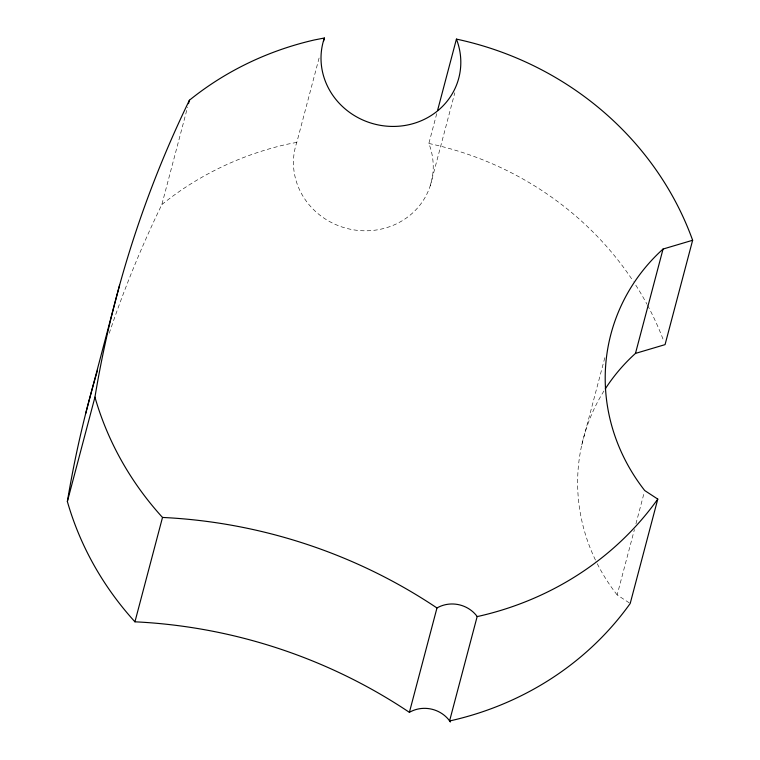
<?xml version="1.0" encoding="UTF-8"?>
<svg xmlns="http://www.w3.org/2000/svg" width="760" height="760" viewBox="0 0 760 760"><rect width="100%" height="100%" fill="white"/><g stroke="black" fill="none" stroke-linecap="round" stroke-linejoin="round"><path stroke-width="0.57" stroke-dasharray="3.8 2.85" d="M109.221 333.298A1228.046 1153.243 14.8 0 1 161.832 204.592L187.587 107.103M436.734 113.648L428.849 143.469A70.177 65.901 14.8 0 1 364.895 230.802A70.177 65.901 14.8 0 1 296.808 142.367L319.228 57.494M430.264 185.706L454.803 92.805M581.77 444.952L605.102 356.639M629.27 602.861L617.149 594.918L634.429 529.539M635.939 523.811L644.423 491.701M296.808 142.367L286.843 144.314A314.117 294.984 14.8 0 0 161.832 204.592M428.849 143.469A314.117 294.984 14.8 0 1 633.213 281.2M635.769 285.142A314.117 294.984 14.8 0 1 647.035 304.323M647.586 305.349A314.117 294.984 14.8 0 1 663.86 341.373M617.149 594.918A195.006 183.131 14.8 0 1 595.944 561.07M595.431 560.015A195.006 183.131 14.8 0 1 604.019 390.858"/><path stroke-width="1.14" d="M85.68 413.535L119.567 285.256M450.395 722L448.362 719.292A29.792 27.977 14.8 0 0 409.393 712.338A509.19 478.173 14.8 0 0 134.938 621.813A314.117 294.984 14.8 0 1 67.364 501.514L94.943 397.147A1228.046 1153.243 14.8 0 1 189.411 100.225A314.117 294.984 14.8 0 1 314.422 39.947L324.377 38A70.177 65.901 14.8 0 0 392.464 126.435A70.177 65.901 14.8 0 0 456.427 39.102A314.117 294.984 14.8 0 1 692.635 240.264L665.057 344.631L635.474 353.409A195.006 183.131 14.8 0 0 605.236 388.94M188.499 103.664L189.411 100.225M134.938 621.813L162.507 517.446A314.117 294.984 14.8 0 1 94.943 397.147M323.475 41.439L324.377 38M437.637 110.21L456.427 39.102M409.393 712.338L436.971 607.971A29.792 27.977 14.8 0 1 475.94 614.925L477.156 616.55L449.587 720.917L451.611 720.518A314.117 294.984 14.8 0 0 630.202 603.468L657.78 499.101L644.727 490.551A195.006 183.131 14.8 0 1 663.053 249.042L692.635 240.264M635.474 353.409L663.053 249.042M477.156 616.55L479.19 616.151A314.117 294.984 14.8 0 0 657.78 499.101M67.364 501.514A1228.046 1153.243 14.8 0 1 97.508 370.367M162.507 517.446A509.19 478.173 14.8 0 1 436.971 607.971"/></g></svg>
